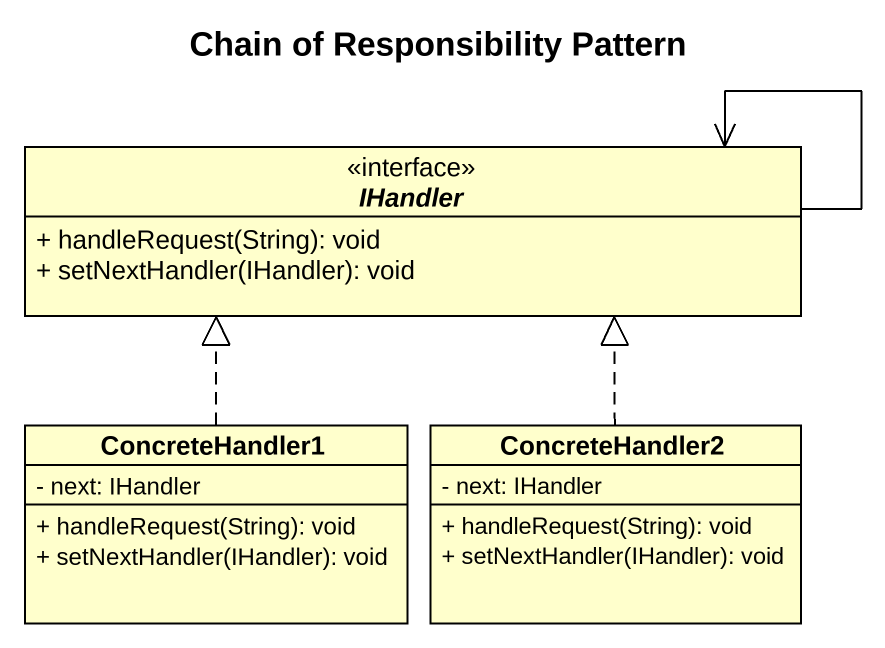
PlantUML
@startuml
title Chain of Responsibility Pattern
hide circle
hide empty members
skinparam classAttributeIconSize 0
interface IHandler {
  + handleRequest(String): void
  + setNextHandler(IHandler): void
}
class ConcreteHandler1 {
  - next: IHandler
  + handleRequest(String): void
  + setNextHandler(IHandler): void
}
class ConcreteHandler2 {
  - next: IHandler
  + handleRequest(String): void
  + setNextHandler(IHandler): void
}
IHandler --> IHandler
ConcreteHandler1 .up.|> IHandler
ConcreteHandler2 .up.|> IHandler
@enduml
